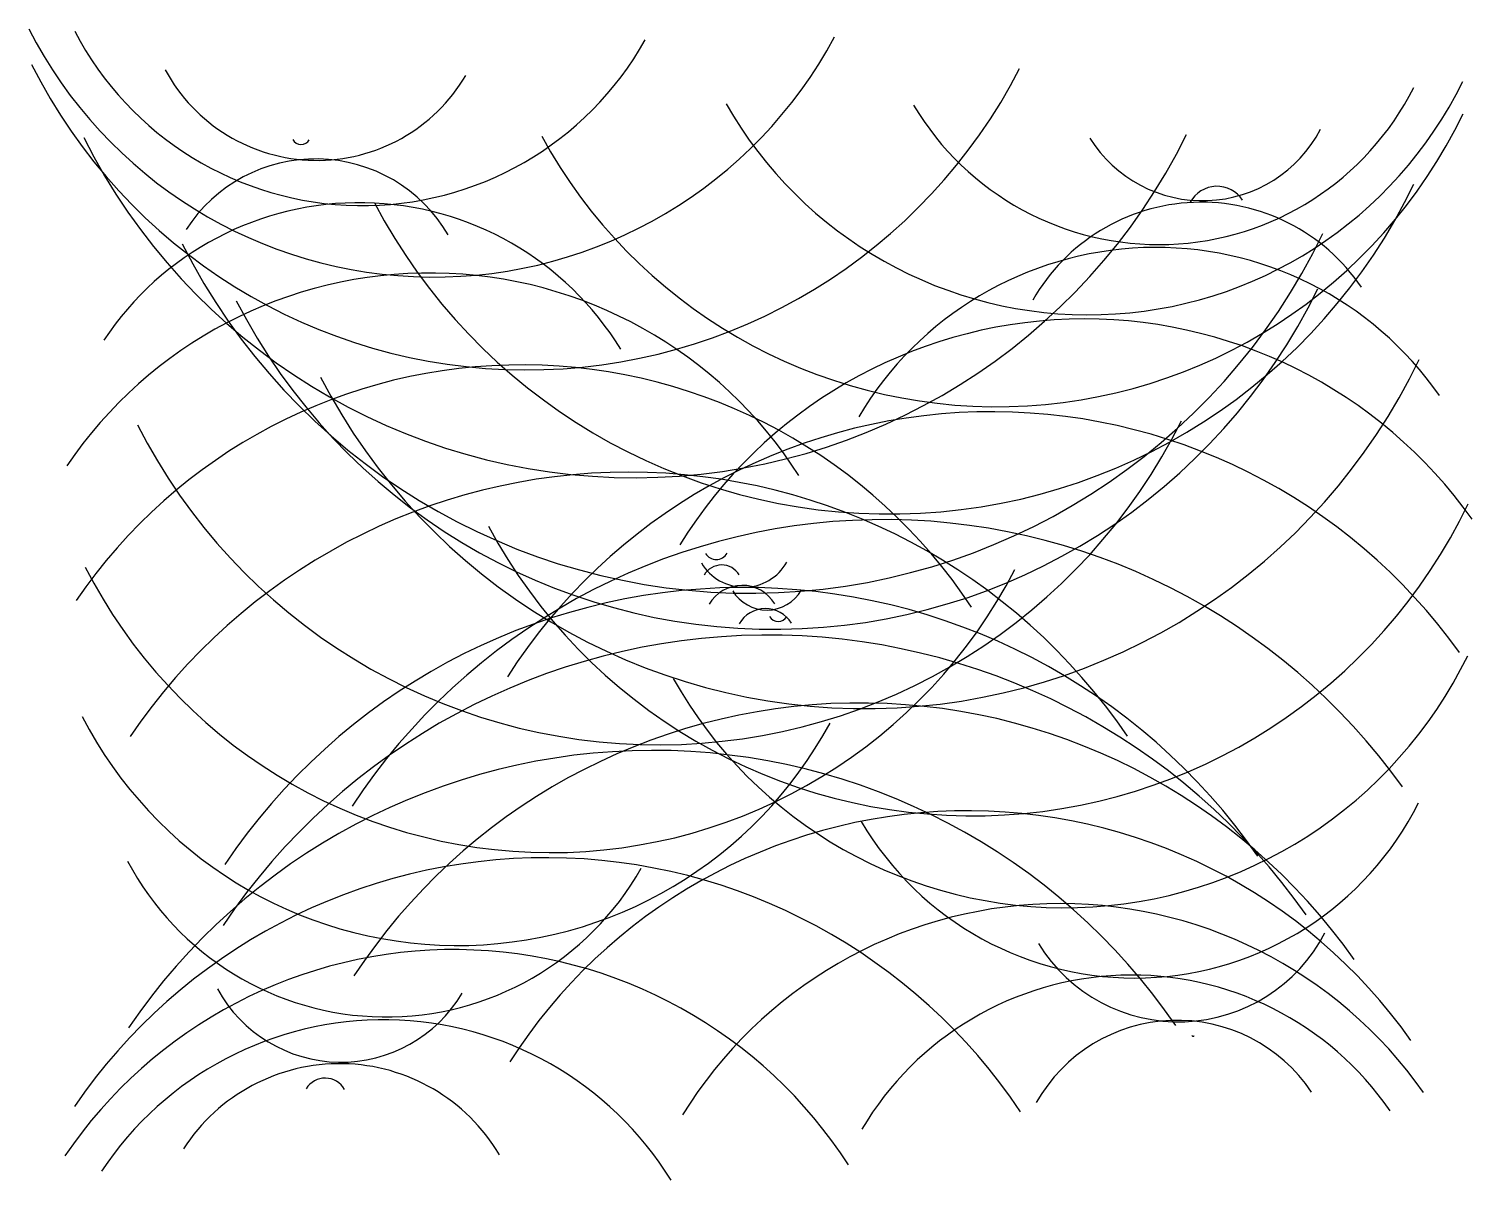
# Model space of a CAD drawing. Extents: x -1.28 to 1.31, y -1.03 to 1.04.
import ezdxf

# ---------------------------------------------------------------- set-up
doc = ezdxf.new("R2010")
doc.units = 0

msp = doc.modelspace()

# ---------------------------------------------------------------- linework, layer by layer
at = {"layer": 'drawinglayer'}
for centre, radius, start, end in [((-0.5562, 1.4049), 0.8149, 206.9746, 331.88), ((-0.6844, 1.3), 0.5818, 207.5476, 330.7106), ((-0.3897, 1.4167), 0.9932, 206.6309, 332.9108), ((-0.7656, 1.1091), 0.3097, 208.407, 329.4989), ((0.6181, 1.2697), 0.7474, 209.553, 333.8859), ((0.7442, 1.1603), 0.5119, 210.7562, 333.2623), ((0.4533, 1.2862), 0.9287, 208.5216, 334.2582), ((0.8228, 0.9654), 0.2384, 211.9594, 332.4381), ((-0.1963, 1.3345), 1.1044, 206.5736, 333.7216), ((-0.7942, 0.8451), 0.0172, 209.3238, 328.3441), ((-0.7683, 0.5262), 0.2759, 30.3551, 147.3359), ((0.2609, 1.2085), 1.0435, 207.7195, 334.3414), ((0.8487, 0.6982), 0.0547, 33.1053, 151.4713), ((-0.6896, 0.174), 0.5494, 31.4437, 146.5457), ((0.8201, 0.3771), 0.3472, 34.0793, 150.4235), ((0.0109, 1.1639), 1.141, 206.8028, 334.2546), ((0.739, 0.0239), 0.6193, 34.8242, 149.3571), ((-0.5636, -0.1875), 0.7849, 32.475, 146.0207), ((0.054, 1.0421), 1.0839, 207.1465, 334.1153), ((0.6108, -0.3375), 0.8524, 35.3398, 148.3331), ((0.2178, 0.9166), 1.1006, 207.3757, 334.4797), ((-0.3987, -0.5337), 0.9662, 33.3918, 145.784), ((0.4443, -0.6822), 1.0307, 35.5117, 147.4094), ((-0.1532, 0.7983), 1.0473, 206.8601, 333.5831), ((-0.2063, -0.8409), 1.081, 34.1939, 145.8371), ((0.4102, 0.6094), 0.9858, 208.2351, 334.3939), ((0.2509, -0.9869), 1.1419, 35.4544, 146.6396), ((0, 0.1225), 0.0887, 210.6989, 330.3173), ((-0.0496, 0.1058), 0.0224, 210.8135, 329.9776), ((-0.3466, 0.4936), 0.936, 206.9173, 332.7749), ((-0.0397, 0.0369), 0.0367, 31.0426, 149.7873), ((0.0005, -1.0882), 1.1214, 34.7669, 146.1636), ((-0.0032, -0.0315), 0.0685, 31.2145, 149.7499), ((0.0411, 0.064), 0.0713, 210.8135, 330.339), ((0.0386, -0.0592), 0.0545, 31.2718, 149.8858), ((0.0615, -0.0098), 0.0179, 211.0426, 330.1899), ((0.0436, -1.2307), 1.1785, 35.0533, 146.0715), ((0.575, 0.2633), 0.8045, 209.2665, 334.0177), ((0.2077, -1.2587), 1.0848, 35.1679, 146.7334), ((-0.5131, 0.1488), 0.7578, 207.2611, 331.7485), ((-0.1632, -1.3971), 1.1381, 34.4804, 145.7453), ((0.7011, -0.0982), 0.5691, 210.4697, 333.3894), ((0.4012, -1.3409), 0.9735, 35.2252, 147.5061), ((-0.3556, -1.4748), 1.0233, 33.6782, 145.691), ((-0.6413, -0.2125), 0.5247, 207.8341, 330.5849), ((0.5677, -1.3292), 0.7953, 35.0533, 148.4336), ((0.7797, -0.4504), 0.2955, 211.6729, 332.5597), ((-0.5204, -1.4583), 0.842, 32.7615, 145.9249), ((0.6959, -1.2242), 0.5622, 34.5377, 149.4623), ((-0.7225, -0.5657), 0.2526, 208.6362, 329.3799), ((-0.6465, -1.3489), 0.6066, 31.7302, 146.4457), ((0.777, -1.0333), 0.2901, 33.7928, 150.5339), ((0.8056, -0.7694), 0.00246, 212.7615, 331.5873), ((-0.7251, -1.154), 0.333, 30.6416, 147.2304), ((-0.7511, -0.8869), 0.04, 29.6102, 148.232)]:
    msp.add_arc(centre, radius, start, end, dxfattribs=at)

doc.saveas('drawing.dxf')
